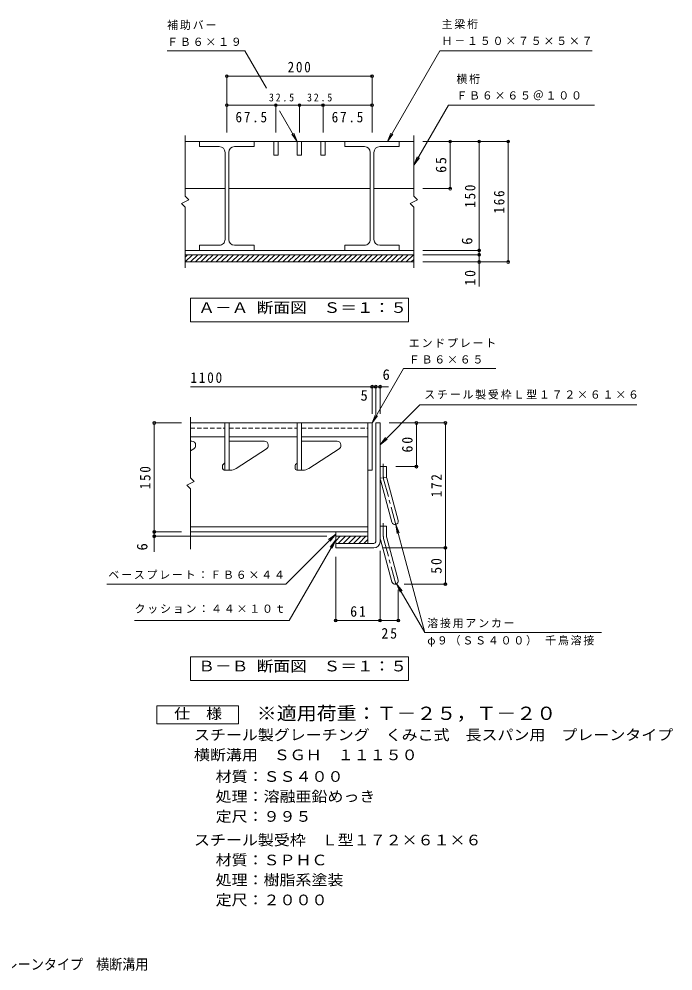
# Model space of a CAD drawing. Units: millimetres on the paper, enlarged 10 times, with parts at other scales. Extents: x -1761 to 1842, y -1371 to 1299.
# Drawn here: x 40 to 1842, y -1323 to 1299 of the extents above; entities that cross this region are included whole.
import ezdxf
from ezdxf.enums import TextEntityAlignment as Align

# ---------------------------------------------------------------- set-up
doc = ezdxf.new("R2010")
doc.units = ezdxf.units.MM
doc.header["$LTSCALE"] = 10
doc.header["$PDMODE"] = 32
doc.header["$PDSIZE"] = 8
doc.linetypes.add('CHAIN1', pattern=[8, 5, -1, 1, -1])
doc.linetypes.add('DASHED1', pattern=[1.8, 1.2, -0.6])
for name, color, linetype, lineweight in [('A-1', 2, 'Continuous', 9), ('A-2', 3, 'Continuous', 9), ('A-4', 7, 'Continuous', 9), ('F-4_F-4ﾚｲﾔ', 2, 'Continuous', 9)]:
    doc.layers.add(name, color=color, linetype=linetype, lineweight=lineweight)
doc.layers.add('F-5_F-5ﾚｲﾔ', color=2, linetype='Continuous')
doc.styles.add('ＭＳ ゴシック', font='')
doc.styles.get('ＭＳ ゴシック').set_extended_font_data('MS Gothic')

msp = doc.modelspace()

# ---------------------------------------------------------------- linework, layer by layer
at = {"layer": 'A-1'}
for p, q in [((497.76, 649.97), (1127.76, 649.97)), ((497.76, 643.56), (504.17, 649.97)), ((497.76, 629.97), (1127.76, 629.97)), ((498.31, 629.97), (518.31, 649.97)), ((512.45, 629.97), (532.45, 649.97)), ((526.59, 629.97), (546.59, 649.97)), ((540.74, 629.97), (560.74, 649.97)), ((554.88, 629.97), (574.88, 649.97)), ((569.02, 629.97), (589.02, 649.97)), ((583.16, 629.97), (603.16, 649.97)), ((597.31, 629.97), (617.31, 649.97)), ((611.45, 629.97), (631.45, 649.97)), ((625.59, 629.97), (645.59, 649.97)), ((639.73, 629.97), (659.73, 649.97)), ((653.87, 629.97), (673.87, 649.97)), ((668.02, 629.97), (688.02, 649.97)), ((682.16, 629.97), (702.16, 649.97)), ((696.3, 629.97), (716.3, 649.97)), ((710.44, 629.97), (730.44, 649.97)), ((724.58, 629.97), (744.58, 649.97)), ((738.73, 629.97), (758.73, 649.97)), ((752.87, 629.97), (772.87, 649.97)), ((767.01, 629.97), (787.01, 649.97)), ((781.15, 629.97), (801.15, 649.97)), ((795.3, 629.97), (815.3, 649.97)), ((809.44, 629.97), (829.44, 649.97)), ((823.58, 629.97), (843.58, 649.97)), ((837.72, 629.97), (857.72, 649.97)), ((851.86, 629.97), (871.86, 649.97)), ((866.01, 629.97), (886.01, 649.97)), ((880.15, 629.97), (900.15, 649.97)), ((894.29, 629.97), (914.29, 649.97)), ((908.43, 629.97), (928.43, 649.97)), ((922.57, 629.97), (942.57, 649.97)), ((936.72, 629.97), (956.72, 649.97)), ((950.86, 629.97), (970.86, 649.97)), ((965, 629.97), (985, 649.97)), ((979.14, 629.97), (999.14, 649.97)), ((993.29, 629.97), (1013.29, 649.97)), ((1007.43, 629.97), (1027.43, 649.97)), ((1021.57, 629.97), (1041.57, 649.97)), ((1035.71, 629.97), (1055.71, 649.97)), ((1049.85, 629.97), (1069.85, 649.97)), ((1064, 629.97), (1084, 649.97)), ((1078.14, 629.97), (1098.14, 649.97)), ((1092.28, 629.97), (1112.28, 649.97)), ((1106.42, 629.97), (1126.42, 649.97)), ((1120.56, 629.97), (1127.76, 637.16)), ((1022.76, 186.53), (1034.76, 186.53)), ((1022.76, -140.47), (1022.76, 186.53)), ((1034.76, -140.47), (1034.76, 186.53)), ((1034.76, 66.53), (1052.76, 66.53)), ((1052.76, 38.89), (1052.76, 66.53)), ((1034.76, 34.16), (1052.76, 36.53)), ((1035.99, 29.58), (1067.17, -86.8)), ((1053.37, 34.24), (1084.56, -82.15)), ((1034.76, -97.47), (1052.76, -97.47)), ((1052.76, -125.1), (1052.76, -97.47)), ((912.76, -125.47), (912.76, -157.47)), ((912.76, -125.47), (1000.76, -125.47)), ((912.76, -137.96), (925.25, -125.47)), ((919.39, -145.47), (939.39, -125.47)), ((933.53, -145.47), (953.53, -125.47)), ((947.67, -145.47), (967.67, -125.47)), ((961.81, -145.47), (981.81, -125.47)), ((975.96, -145.47), (995.96, -125.47)), ((1000.76, -125.47), (1000.76, -145.47)), ((1053.37, -129.76), (1084.56, -246.14)), ((1017.76, -145.47), (912.76, -145.47)), ((990.1, -145.47), (1000.76, -134.81)), ((1035.99, -134.42), (1067.17, -250.8)), ((1017.76, -157.47), (912.76, -157.47))]:
    msp.add_line(p, q, dxfattribs=at)
at = {"layer": 'A-1', "linetype": 'CHAIN1'}
for p, q in [((1043.76, 38.89), (1043.76, 74.14)), ((1044.68, 31.91), (1079.6, -98.43)), ((1043.76, -125.1), (1043.76, -89.86)), ((1044.68, -132.09), (1079.6, -262.43))]:
    msp.add_line(p, q, dxfattribs=at)
at = {"layer": 'A-1'}
for centre, radius, start, end in [((1070.76, 38.89), 36, 180, 195), ((1070.76, 38.89), 18, 180, 195.00002), ((1075.87, -84.47), 9, 195.00014, 14.99991), ((1070.76, -125.1), 36, 180, 195), ((1070.76, -125.1), 18, 180, 195.00002), ((1017.76, -140.47), 5, 270, 0), ((1017.76, -140.47), 17, 270, 0), ((1075.87, -248.47), 9, 195.00014, 14.99991)]:
    msp.add_arc(centre, radius, start, end, dxfattribs=at)
at = {"layer": 'A-1', "linetype": 'CHAIN1'}
for centre in [(1070.76, 38.89), (1070.76, -125.1)]:
    msp.add_arc(centre, 27, 180, 194.99995, dxfattribs=at)
at = {"layer": 'A-2'}
for p, q in [((497.76, 810.97), (497.76, 977.97)), ((1127.76, 810.97), (1127.76, 977.97)), ((497.76, 961.97), (1127.76, 961.97)), ((537.76, 961.97), (537.76, 947.97)), ((591.76, 947.97), (537.76, 947.97)), ((633.76, 947.97), (687.76, 947.97)), ((687.76, 961.97), (687.76, 947.97)), ((741.76, 961.97), (741.76, 923.97)), ((753.76, 961.97), (753.76, 923.97)), ((806.76, 961.97), (806.76, 923.97)), ((818.76, 961.97), (818.76, 923.97)), ((871.76, 961.97), (871.76, 923.97)), ((883.76, 961.97), (883.76, 923.97)), ((937.76, 961.97), (937.76, 947.97)), ((991.76, 947.97), (937.76, 947.97)), ((1033.76, 947.97), (1087.76, 947.97)), ((1087.76, 961.97), (1087.76, 947.97)), ((607.76, 931.97), (607.76, 691.97)), ((617.76, 931.97), (617.76, 691.97)), ((741.76, 923.97), (753.76, 923.97)), ((806.76, 923.97), (818.76, 923.97)), ((871.76, 923.97), (883.76, 923.97)), ((1007.76, 931.97), (1007.76, 691.97)), ((1017.76, 931.97), (1017.76, 691.97)), ((497.76, 831.97), (606.76, 831.97)), ((618.76, 831.97), (1006.76, 831.97)), ((1018.76, 831.97), (1127.76, 831.97)), ((497.76, 613.97), (497.76, 780.97)), ((1127.76, 613.97), (1127.76, 780.97)), ((497.76, 661.97), (1127.76, 661.97)), ((537.76, 675.97), (537.76, 661.97)), ((591.76, 675.97), (537.76, 675.97)), ((633.76, 675.97), (687.76, 675.97)), ((687.76, 675.97), (687.76, 661.97)), ((937.76, 675.97), (937.76, 661.97)), ((991.76, 675.97), (937.76, 675.97)), ((1033.76, 675.97), (1087.76, 675.97)), ((1087.76, 675.97), (1087.76, 661.97)), ((512.76, 202.52), (512.76, 35.52)), ((512.76, 186.53), (1012.76, 186.53)), ((606.76, 186.53), (606.76, 56.52)), ((618.76, 186.53), (618.76, 56.52)), ((806.76, 186.53), (806.76, 56.52)), ((818.76, 186.53), (818.76, 56.52)), ((1000.76, 186.53), (1000.76, -125.47)), ((1012.76, 186.53), (1012.76, 56.52)), ((512.76, 148.53), (606.76, 148.53)), ((516.16, 136.53), (512.76, 136.53)), ((618.76, 148.53), (806.76, 148.53)), ((716.16, 136.53), (618.76, 136.53)), ((818.76, 148.53), (1000.76, 148.53)), ((916.16, 136.53), (818.76, 136.53)), ((521.91, 115.39), (512.76, 109.48)), ((526.76, 124.3), (526.76, 125.93)), ((721.91, 115.39), (638.19, 61.32)), ((726.76, 124.3), (726.76, 125.93)), ((921.91, 115.39), (838.19, 61.32)), ((926.76, 124.3), (926.76, 125.93)), ((600.76, 68.45), (600.76, 61.53)), ((605.3, 75.06), (602.23, 71.99)), ((605.76, 56.52), (621.92, 56.52)), ((800.76, 68.45), (800.76, 61.53)), ((805.3, 75.06), (802.23, 71.99)), ((805.76, 56.52), (821.92, 56.52)), ((1000.76, 56.52), (1012.76, 56.52)), ((512.76, 5.52), (512.76, -161.48)), ((512.76, -99.47), (1000.76, -99.47)), ((512.76, -113.47), (1000.76, -113.47)), ((912.76, -113.47), (912.76, -125.47))]:
    msp.add_line(p, q, dxfattribs=at)
at = {"layer": 'A-2', "linetype": 'DASHED1'}
for p, q in [((512.76, 172.53), (606.76, 172.53)), ((618.76, 172.53), (806.76, 172.53)), ((818.76, 172.53), (1000.76, 172.53))]:
    msp.add_line(p, q, dxfattribs=at)
at = {"layer": 'A-2'}
for points in [[(497.76, 780.97), (487.76, 790.97), (507.76, 800.97), (497.76, 810.97)], [(1127.76, 780.97), (1117.76, 790.97), (1137.76, 800.97), (1127.76, 810.97)], [(512.76, 35.52), (522.76, 25.52), (502.76, 15.52), (512.76, 5.52)]]:
    msp.add_lwpolyline(points, dxfattribs=at)
for centre, radius, start, end in [((591.76, 931.97), 16, 0, 90), ((633.76, 931.97), 16, 90, 180), ((991.76, 931.97), 16, 0, 90), ((1033.76, 931.97), 16, 90, 180), ((591.76, 691.97), 16, 269.99982, 0), ((633.76, 691.97), 16, 180, 270), ((991.76, 691.97), 16, 269.99982, 0), ((1033.76, 691.97), 16, 180, 270), ((516.16, 125.93), 10.6, 0, 90), ((716.16, 125.93), 10.6, 0, 90), ((916.16, 125.93), 10.6, 0, 90), ((516.16, 124.3), 10.6, 302.85582, 0), ((716.16, 124.3), 10.6, 302.85582, 0), ((916.16, 124.3), 10.6, 302.85582, 0), ((605.76, 68.45), 5, 135, 180), ((605.76, 61.53), 5, 180, 270), ((601.76, 78.6), 5, 315, 0), ((621.92, 86.53), 30, 270, 302.85574), ((805.76, 68.45), 5, 135, 180), ((805.76, 61.53), 5, 180, 270), ((801.76, 78.6), 5, 315, 0), ((821.92, 86.53), 30, 270, 302.85574)]:
    msp.add_arc(centre, radius, start, end, dxfattribs=at)
at = {"layer": 'A-4'}
for p, q in [((1054.83, 961.97), (1199.17, 1211.97)), ((1619.33, 1211.97), (1199.17, 1211.97)), ((612.76, 986.97), (612.76, 1144.97)), ((612.76, 1141.97), (1012.76, 1141.97)), ((1012.76, 986.97), (1012.76, 1144.97)), ((612.76, 1061.97), (1012.76, 1061.97)), ((747.76, 986.97), (747.76, 1064.97)), ((812.76, 986.97), (812.76, 1064.97)), ((877.76, 986.97), (877.76, 1064.97)), ((1127.76, 896.97), (1223.03, 1061.97)), ((1625.06, 1061.97), (1223.03, 1061.97)), ((806.76, 961.97), (757.78, 1046.81)), ((806.76, 961.97), (791.54, 981.8)), ((806.76, 961.97), (797.2, 985.06)), ((1054.83, 961.97), (1064.4, 985.06)), ((1054.83, 961.97), (1070.05, 981.8)), ((1152.76, 961.97), (1390.76, 961.97)), ((1227.76, 831.97), (1227.76, 961.97)), ((1307.76, 562.6), (1307.76, 961.97)), ((1387.76, 629.97), (1387.76, 961.97)), ((1127.76, 896.97), (1137.33, 920.06)), ((1127.76, 896.97), (1142.98, 916.8)), ((1152.76, 831.97), (1230.76, 831.97)), ((1152.76, 661.97), (1310.76, 661.97)), ((1152.76, 649.97), (1310.76, 649.97)), ((1152.76, 629.97), (1390.76, 629.97)), ((1012.76, 211.53), (1012.76, 289.53)), ((1022.76, 211.53), (1022.76, 289.53)), ((1034.76, 211.53), (1034.76, 289.53)), ((512.76, 286.53), (1058.21, 286.53)), ((1034.76, 126.53), (1144.76, 236.53)), ((1144.76, 236.53), (1742.27, 236.53)), ((487.76, 186.53), (409.76, 186.53)), ((412.76, -168.3), (412.76, 186.53)), ((1012.76, 186.53), (1022.33, 209.62)), ((1012.76, 186.53), (1027.98, 206.36)), ((1059.76, 186.53), (1217.76, 186.53)), ((1134.76, 186.53), (1134.76, 66.53)), ((1214.76, 186.53), (1214.76, -257.47)), ((1034.76, 126.53), (1049.98, 146.36)), ((1034.76, 126.53), (1054.59, 141.74)), ((1077.76, 66.53), (1137.76, 66.53)), ((1078.2, -93.17), (1087.76, -116.27)), ((1078.2, -93.17), (1081.46, -117.95)), ((487.76, -113.48), (409.76, -113.48)), ((887.76, -125.47), (409.76, -125.47)), ((912.76, -119.48), (892.93, -134.69)), ((912.76, -119.48), (897.54, -139.31)), ((912.76, -135.47), (784.59, -357.47)), ((912.76, -135.47), (897.54, -155.31)), ((912.76, -135.47), (903.19, -158.57)), ((912.76, -182.47), (912.76, -360.47)), ((1034.76, -165.47), (1034.76, -360.47)), ((1042.76, -157.47), (1217.76, -157.47)), ((1080.37, -256.27), (1095.58, -276.1)), ((1080.37, -256.27), (1089.93, -279.37)), ((1080.37, -256.27), (1157.87, -390.5)), ((1100.87, -257.47), (1217.76, -257.47)), ((1084.87, -273.47), (1084.87, -360.47)), ((784.59, -357.47), (358.67, -357.47)), ((912.76, -357.47), (1084.87, -357.47))]:
    msp.add_line(p, q, dxfattribs=at)
at = {"layer": 'A-4', "color": 2}
for p, q in [((1112.76, 464.97), (1112.76, 529.97)), ((1112.76, 464.97), (512.76, 464.97)), ((1112.76, -522.47), (1112.76, -457.47)), ((1112.76, -522.47), (512.76, -522.47))]:
    msp.add_line(p, q, dxfattribs=at)
at = {"layer": 'A-4'}
for points in [[(721.75, 1109.21), (662.42, 1211.97), (448.4, 1211.97)], [(1012.76, 186.53), (1099.36, 336.53), (1354.06, 336.53)], [(1078.2, -93.17), (1157.87, -390.5), (1645.13, -390.5)], [(912.76, -119.48), (774.76, -257.47), (282.31, -257.47)]]:
    msp.add_lwpolyline(points, dxfattribs=at)
at = {"layer": 'A-4', "color": 2}
for points in [[(512.76, 464.97), (512.76, 529.97), (1112.76, 529.97)], [(512.76, -522.47), (512.76, -457.47), (1112.76, -457.47)]]:
    msp.add_lwpolyline(points, dxfattribs=at)
at = {"layer": 'A-4'}
for p in [(612.76, 1141.97), (1012.76, 1141.97), (612.76, 1061.97), (747.76, 1061.97), (812.76, 1061.97), (877.76, 1061.97), (1012.76, 1061.97), (1227.76, 961.97), (1307.76, 961.97), (1387.76, 961.97), (1227.76, 831.97), (1307.76, 661.97), (1307.76, 649.97), (1307.76, 629.97), (1387.76, 629.97), (1012.76, 286.53), (1022.76, 286.53), (1034.76, 286.53), (412.76, 186.53), (1134.76, 186.53), (1214.76, 186.53), (1134.76, 66.53), (412.76, -113.48), (412.76, -125.47), (1214.76, -157.47), (1214.76, -257.47), (912.76, -357.47), (1034.76, -357.47), (1084.87, -357.47)]:
    msp.add_point(p, dxfattribs=at)
at = {"layer": 'F-4_F-4ﾚｲﾔ'}
for p, q in [((420, -592.47), (645, -592.47)), ((420, -642.47), (420, -592.47)), ((645, -592.47), (645, -642.47)), ((645, -642.47), (420, -642.47))]:
    msp.add_line(p, q, dxfattribs=at)

# ---------------------------------------------------------------- texts
at = {"layer": 'A-4', "color": 2, "style": 'ＭＳ ゴシック'}
for p in [(1297.76, 677.59), (402.76, -164.58)]:
    msp.add_text('6', height=29.33, rotation=90, dxfattribs=at).set_placement(p, align=Align.BOTTOM_LEFT)
at = {"layer": 'A-4', "color": 2, "style": 'ＭＳ ゴシック', "width": 1.15}
for s, p in [('Ａ－Ａ 断面図\u3000Ｓ＝１：５', (534.01, 480.94)), ('Ｂ－Ｂ 断面図\u3000Ｓ＝１：５', (534.01, -506.5))]:
    msp.add_text(s, height=29.33, dxfattribs=at).set_placement(p, align=Align.BOTTOM_LEFT)
at = {"layer": 'A-4', "color": 2, "style": 'ＭＳ ゴシック'}
for s, p in [('6', (1041.69, 296.53)), ('5', (980.94, 239.19))]:
    msp.add_text(s, height=29.33, dxfattribs=at).set_placement(p, align=Align.BOTTOM_LEFT)
at = {"layer": 'A-4', "char_height": 21.99, "attachment_point": 7, "style": 'ＭＳ ゴシック'}
for s, insert in [('\\T1.17;補助バー', (448.4, 1269.09)), ('\\T1.17;主梁桁', (1204.33, 1271.61)), ('\\T1.17;ＦＢ６×１９', (448.4, 1224.92)), ('\\T1.17;Ｈ－１５０×７５×５×７', (1204.33, 1227.42)), ('\\T1.17;横桁', (1245.06, 1120.39)), ('\\T1.17;ＦＢ６×６５＠１００', (1245.06, 1075.44)), ('\\T1.38;\\W0.9;32.5', (728.76, 1071.97)), ('\\T1.38;\\W0.9;32.5', (833.76, 1071.97)), ('\\T1.17;エンドプレート', (1114.06, 394.19)), ('\\T1.17;ＦＢ６×６５', (1114.06, 350)), ('\\T1.17;スチール製受枠Ｌ型１７２×６１×６', (1156.55, 251.2)), ('\\T1.17;ベースプレート：ＦＢ６×４４', (286.32, -243.81)), ('\\T1.17;クッション：４４×１０ｔ', (358.67, -338.57)), ('\\T1.17;溶接用アンカー', (1164.77, -378.52)), ('\\T1.17;φ９（ＳＳ４００）\\~千鳥溶接', (1164.77, -429.53))]:
    msp.add_mtext(s, dxfattribs=dict(at, insert=insert))
at = {"layer": 'A-4', "color": 2, "char_height": 29.33, "attachment_point": 7, "style": 'ＭＳ ゴシック'}
for s, insert in [('\\T1.27;\\W0.9;200', (780.26, 1151.97)), ('\\T1.28;\\W0.9;67.5', (636.51, 1014.17)), ('\\T1.28;\\W0.9;67.5', (901.51, 1014.17)), ('\\T1.28;\\W0.9;1100', (512.76, 296.53)), ('\\T1.27;\\W0.95;61', (952.51, -347.47)), ('\\T1.27;\\W0.95;25', (1038.56, -407.85))]:
    msp.add_mtext(s, dxfattribs=dict(at, insert=insert))
at = {"layer": 'A-4', "color": 2, "char_height": 29.33, "attachment_point": 7, "rotation": 90, "style": 'ＭＳ ゴシック'}
for s, insert in [('\\T1.27;\\W0.95;65', (1217.76, 875.72)), ('\\T1.27;\\W0.9;150', (1297.76, 779.47)), ('\\T1.27;\\W0.9;166', (1377.76, 763.47)), ('\\T1.27;\\W0.95;10', (1297.76, 564.81)), ('\\T1.27;\\W0.95;60', (1124.76, 105.28)), ('\\T1.27;\\W0.9;150', (402.76, 4.02)), ('\\T1.27;\\W0.9;172', (1204.76, -17.97)), ('\\T1.27;\\W0.95;50', (1204.76, -228.72))]:
    msp.add_mtext(s, dxfattribs=dict(at, insert=insert))
at = {"layer": 'F-4_F-4ﾚｲﾔ', "style": 'ＭＳ ゴシック', "width": 1.1}
for s, p in [('仕\u3000様', (467.5, -637.47)), ('スチール製グレーチング\u3000くみこ式\u3000長スパン用\u3000プレーンタイプ', (522.09, -696.09)), ('横断溝用\u3000ＳＧＨ\u3000１１１５０', (522.09, -751.09)), ('材質：ＳＳ４００', (581.8, -810.69)), ('処理：溶融亜鉛めっき', (581.8, -865.69)), ('定尺：９９５', (581.8, -920.69)), ('スチール製受枠\u3000Ｌ型１７２×６１×６', (522.09, -985.69)), ('材質：ＳＰＨＣ', (581.8, -1040.69)), ('処理：樹脂系塗装', (581.8, -1095.69)), ('定尺：２０００', (581.8, -1150.69))]:
    msp.add_text(s, height=29.33, dxfattribs=at).set_placement(p, align=Align.BOTTOM_LEFT)
at = {"layer": 'F-5_F-5ﾚｲﾔ', "color": 3, "style": 'ＭＳ ゴシック', "width": 1.1}
msp.add_text('※適用荷重：Ｔ－２５，Ｔ－２０', height=36.66, dxfattribs=at).set_placement((695, -642.47), align=Align.BOTTOM_LEFT)
at = {"layer": 'F-5_F-5ﾚｲﾔ', "style": 'ＭＳ ゴシック', "width": 0.9}
msp.add_text('スチール製グレーチング\u3000くみこ式\u3000長スパン用\u3000プレーンタイプ\u3000横断溝用', height=29.33, dxfattribs=at).set_placement((-863.44, -1328.11), align=Align.BOTTOM_LEFT)

doc.saveas('drawing.dxf')
